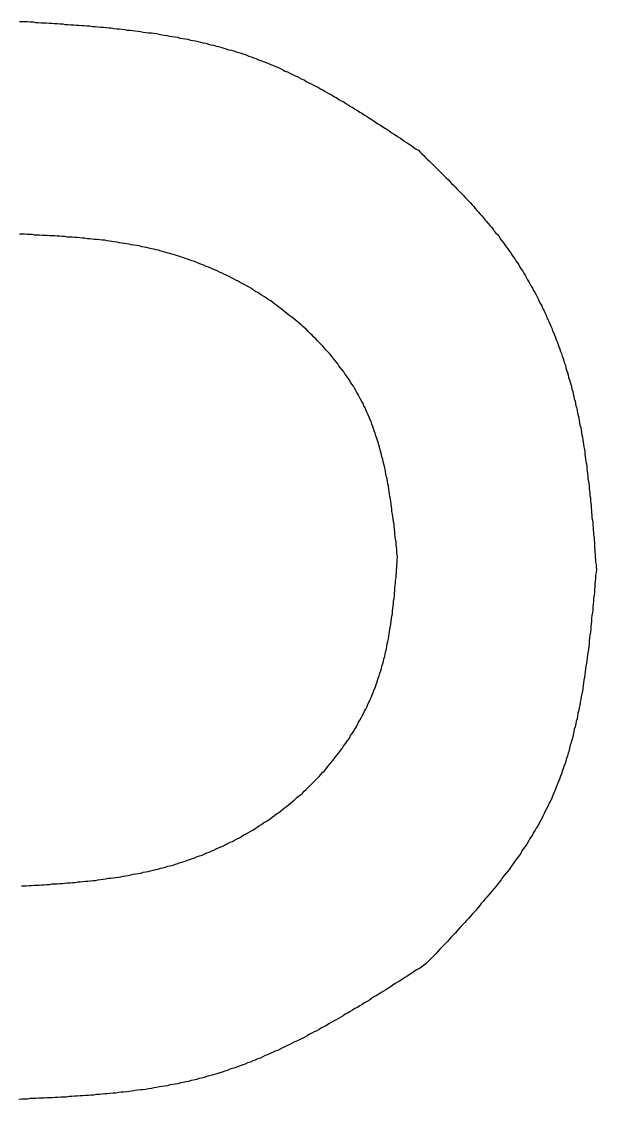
# Model space of a CAD drawing. Extents: x 3 to 263, y 7 to 182.
# Drawn here: x 149.293 to 150.722, y 161.919 to 164.6 of the extents above; entities that cross this region are included whole.
import ezdxf

# ---------------------------------------------------------------- set-up
doc = ezdxf.new("R2010")
doc.units = 0
doc.layers.get('0').update_dxf_attribs({"linetype": 'CONTINUOUS'})

msp = doc.modelspace()

# ---------------------------------------------------------------- linework, layer by layer
at = {"color": 7, "linetype": 'CONTINUOUS'}
for p, q in [((149.2875, 164.6004), (149.2935, 164.6004)), ((149.2935, 164.6004), (149.3005, 164.6004)), ((149.3005, 164.6004), (149.3075, 164.6004)), ((149.3075, 164.6004), (149.3145, 164.5994)), ((149.3145, 164.5994), (149.3215, 164.5994)), ((149.3215, 164.5994), (149.3275, 164.5984)), ((149.3275, 164.5984), (149.3345, 164.5984)), ((149.3345, 164.5984), (149.3415, 164.5974)), ((149.3415, 164.5974), (149.3485, 164.5974)), ((149.3485, 164.5974), (149.3545, 164.5974)), ((149.3545, 164.5974), (149.3615, 164.5964)), ((149.3615, 164.5964), (149.3685, 164.5964)), ((149.3685, 164.5964), (149.3745, 164.5954)), ((149.3745, 164.5954), (149.3815, 164.5954)), ((149.3815, 164.5954), (149.3885, 164.5944)), ((149.3885, 164.5944), (149.3955, 164.5944)), ((149.3955, 164.5944), (149.4015, 164.5934)), ((149.4015, 164.5934), (149.4085, 164.5934)), ((149.4085, 164.5934), (149.4155, 164.5924)), ((149.4155, 164.5924), (149.4225, 164.5924)), ((149.4225, 164.5924), (149.4285, 164.5914)), ((149.4285, 164.5914), (149.4355, 164.5914)), ((149.4355, 164.5914), (149.4425, 164.5904)), ((149.4425, 164.5904), (149.4485, 164.5904)), ((149.4485, 164.5904), (149.4555, 164.5894)), ((149.4555, 164.5894), (149.4625, 164.5894)), ((149.4625, 164.5894), (149.4695, 164.5884)), ((149.4695, 164.5884), (149.4755, 164.5884)), ((149.4755, 164.5884), (149.4825, 164.5874)), ((149.4825, 164.5874), (149.4895, 164.5864)), ((149.4895, 164.5864), (149.4955, 164.5864)), ((149.4955, 164.5864), (149.5025, 164.5854)), ((149.5025, 164.5854), (149.5095, 164.5844)), ((149.5095, 164.5844), (149.5155, 164.5844)), ((149.5155, 164.5844), (149.5225, 164.5834)), ((149.5225, 164.5834), (149.5295, 164.5824)), ((149.5295, 164.5824), (149.5355, 164.5824)), ((149.5355, 164.5824), (149.5425, 164.5814)), ((149.5425, 164.5814), (149.5495, 164.5804)), ((149.5495, 164.5804), (149.5555, 164.5794)), ((149.5555, 164.5794), (149.5625, 164.5794)), ((149.5625, 164.5794), (149.5685, 164.5784)), ((149.5685, 164.5784), (149.5755, 164.5774)), ((149.5755, 164.5774), (149.5825, 164.5764)), ((149.5825, 164.5764), (149.5885, 164.5754)), ((149.5885, 164.5754), (149.5955, 164.5744)), ((149.5955, 164.5744), (149.6015, 164.5734)), ((149.6015, 164.5734), (149.6085, 164.5724)), ((149.6085, 164.5724), (149.6155, 164.5724)), ((149.6155, 164.5724), (149.6215, 164.5714)), ((149.6215, 164.5714), (149.6285, 164.5704)), ((149.6285, 164.5704), (149.6345, 164.5694)), ((149.6345, 164.5694), (149.6415, 164.5674)), ((149.6415, 164.5674), (149.6475, 164.5664)), ((149.6475, 164.5664), (149.6545, 164.5654)), ((149.6545, 164.5654), (149.6605, 164.5644)), ((149.6605, 164.5644), (149.6675, 164.5634)), ((149.6675, 164.5634), (149.6735, 164.5624)), ((149.6735, 164.5624), (149.6805, 164.5614)), ((149.6805, 164.5614), (149.6865, 164.5594)), ((149.6865, 164.5594), (149.6935, 164.5584)), ((149.6935, 164.5584), (149.6995, 164.5574)), ((149.6995, 164.5574), (149.7065, 164.5564)), ((149.7065, 164.5564), (149.7125, 164.5544)), ((149.7125, 164.5544), (149.7195, 164.5534)), ((149.7195, 164.5534), (149.7255, 164.5524)), ((149.7255, 164.5524), (149.7315, 164.5504)), ((149.7315, 164.5504), (149.7385, 164.5494)), ((149.7385, 164.5494), (149.7445, 164.5474)), ((149.7445, 164.5474), (149.7505, 164.5464)), ((149.7505, 164.5464), (149.7575, 164.5444)), ((149.7575, 164.5444), (149.7635, 164.5424)), ((149.7635, 164.5424), (149.7705, 164.5414)), ((149.7705, 164.5414), (149.7765, 164.5394)), ((149.7765, 164.5394), (149.7825, 164.5384)), ((149.7825, 164.5384), (149.7885, 164.5364)), ((149.7885, 164.5364), (149.7955, 164.5344)), ((149.7955, 164.5344), (149.8015, 164.5324)), ((149.8015, 164.5324), (149.8075, 164.5304)), ((149.8075, 164.5304), (149.8145, 164.5294)), ((149.8145, 164.5294), (149.8205, 164.5274)), ((149.8205, 164.5274), (149.8265, 164.5254)), ((149.8265, 164.5254), (149.8325, 164.5234)), ((149.8325, 164.5234), (149.8385, 164.5214)), ((149.8385, 164.5214), (149.8455, 164.5194)), ((149.8455, 164.5194), (149.8515, 164.5174)), ((149.8515, 164.5174), (149.8575, 164.5144)), ((149.8575, 164.5144), (149.8635, 164.5124)), ((149.8635, 164.5124), (149.8695, 164.5104)), ((149.8695, 164.5104), (149.8755, 164.5084)), ((149.8755, 164.5084), (149.8815, 164.5054)), ((149.8815, 164.5054), (149.8875, 164.5034)), ((149.8875, 164.5034), (149.8935, 164.5014)), ((149.8935, 164.5014), (149.9005, 164.4984)), ((149.9005, 164.4984), (149.9065, 164.4964)), ((149.9065, 164.4964), (149.9125, 164.4934)), ((149.9125, 164.4934), (149.9185, 164.4914)), ((149.9185, 164.4914), (149.9245, 164.4884)), ((149.9245, 164.4884), (149.9305, 164.4864)), ((149.9305, 164.4864), (149.9365, 164.4834)), ((149.9365, 164.4834), (149.9425, 164.4804)), ((149.9425, 164.4804), (149.9475, 164.4774)), ((149.9475, 164.4774), (149.9535, 164.4754)), ((149.9535, 164.4754), (149.9595, 164.4724)), ((149.9595, 164.4724), (149.9655, 164.4694)), ((149.9655, 164.4694), (149.9715, 164.4664)), ((149.9715, 164.4664), (149.9775, 164.4634)), ((149.9775, 164.4634), (149.9835, 164.4604)), ((149.9835, 164.4604), (149.9895, 164.4574)), ((149.9895, 164.4574), (149.9955, 164.4554)), ((149.9955, 164.4554), (150.0005, 164.4514)), ((150.0005, 164.4514), (150.0065, 164.4484)), ((150.0065, 164.4484), (150.0125, 164.4454)), ((150.0125, 164.4454), (150.0185, 164.4424)), ((150.0185, 164.4424), (150.0245, 164.4394)), ((150.0245, 164.4394), (150.0305, 164.4364)), ((150.0305, 164.4364), (150.0355, 164.4334)), ((150.0355, 164.4334), (150.0415, 164.4304)), ((150.0415, 164.4304), (150.0475, 164.4264)), ((150.0475, 164.4264), (150.0535, 164.4234)), ((150.0535, 164.4234), (150.0585, 164.4204)), ((150.0585, 164.4204), (150.0645, 164.4174)), ((150.0645, 164.4174), (150.0705, 164.4134)), ((150.0705, 164.4134), (150.0765, 164.4104)), ((150.0765, 164.4104), (150.0815, 164.4064)), ((150.0815, 164.4064), (150.0875, 164.4034)), ((150.0875, 164.4034), (150.0935, 164.4004)), ((150.0935, 164.4004), (150.0985, 164.3964)), ((150.0985, 164.3964), (150.1045, 164.3934)), ((150.1045, 164.3934), (150.1105, 164.3894)), ((150.1105, 164.3894), (150.1165, 164.3864)), ((150.1165, 164.3864), (150.1215, 164.3824)), ((150.1215, 164.3824), (150.1275, 164.3794)), ((150.1275, 164.3794), (150.1335, 164.3754)), ((150.1335, 164.3754), (150.1385, 164.3724)), ((150.1385, 164.3724), (150.1445, 164.3684)), ((150.1445, 164.3684), (150.1505, 164.3654)), ((150.1505, 164.3654), (150.1555, 164.3614)), ((150.1555, 164.3614), (150.1615, 164.3574)), ((150.1615, 164.3574), (150.1665, 164.3544)), ((150.1665, 164.3544), (150.1725, 164.3504)), ((150.1725, 164.3504), (150.1785, 164.3464)), ((150.1785, 164.3464), (150.1835, 164.3434)), ((150.1835, 164.3434), (150.1895, 164.3394)), ((150.1895, 164.3394), (150.1955, 164.3354)), ((150.1955, 164.3354), (150.2005, 164.3324)), ((150.2005, 164.3324), (150.2065, 164.3284)), ((150.2065, 164.3284), (150.2115, 164.3244)), ((150.2115, 164.3244), (150.2175, 164.3214)), ((150.2175, 164.3214), (150.2235, 164.3174)), ((150.2235, 164.3174), (150.2285, 164.3134)), ((150.2285, 164.3134), (150.2345, 164.3104)), ((150.2345, 164.3104), (150.2395, 164.3064)), ((150.2395, 164.3064), (150.2455, 164.3024)), ((150.2455, 164.3024), (150.2515, 164.2984)), ((150.2515, 164.2984), (150.2565, 164.2954)), ((150.2565, 164.2954), (150.2625, 164.2914)), ((150.2625, 164.2914), (150.2675, 164.2874)), ((150.2675, 164.2874), (150.2735, 164.2834)), ((150.2735, 164.2834), (150.2795, 164.2804)), ((150.2795, 164.2804), (150.2835, 164.2754)), ((150.2835, 164.2754), (150.2875, 164.2714)), ((150.2875, 164.2714), (150.2925, 164.2674)), ((150.2925, 164.2674), (150.2965, 164.2624)), ((150.2965, 164.2624), (150.3005, 164.2584)), ((150.3005, 164.2584), (150.3055, 164.2544)), ((150.3055, 164.2544), (150.3095, 164.2504)), ((150.3095, 164.2504), (150.3145, 164.2454)), ((150.3145, 164.2454), (150.3185, 164.2414)), ((150.3185, 164.2414), (150.3225, 164.2374)), ((150.3225, 164.2374), (150.3275, 164.2324)), ((150.3275, 164.2324), (150.3315, 164.2284)), ((150.3315, 164.2284), (150.3355, 164.2244)), ((150.3355, 164.2244), (150.3405, 164.2194)), ((150.3405, 164.2194), (150.3445, 164.2154)), ((150.3445, 164.2154), (150.3485, 164.2114)), ((150.3485, 164.2114), (150.3535, 164.2064)), ((150.3535, 164.2064), (150.3575, 164.2024)), ((150.3575, 164.2024), (150.3615, 164.1974)), ((150.3615, 164.1974), (150.3665, 164.1934)), ((150.3665, 164.1934), (150.3705, 164.1894)), ((150.3705, 164.1894), (150.3745, 164.1844)), ((150.3745, 164.1844), (150.3785, 164.1804)), ((150.3785, 164.1804), (150.3835, 164.1754)), ((150.3835, 164.1754), (150.3875, 164.1714)), ((150.3875, 164.1714), (150.3915, 164.1674)), ((150.3915, 164.1674), (150.3955, 164.1624)), ((150.3955, 164.1624), (150.3995, 164.1584)), ((150.3995, 164.1584), (150.4045, 164.1534)), ((150.4045, 164.1534), (150.4085, 164.1494)), ((150.4085, 164.1494), (150.4125, 164.1444)), ((150.4125, 164.1444), (150.4165, 164.1404)), ((150.4165, 164.1404), (150.4205, 164.1354)), ((150.4205, 164.1354), (150.4245, 164.1304)), ((150.4245, 164.1304), (150.4285, 164.1264)), ((150.4285, 164.1264), (150.4325, 164.1214)), ((150.4325, 164.1214), (150.4365, 164.1174)), ((150.4365, 164.1174), (150.4405, 164.1124)), ((150.4405, 164.1124), (150.4445, 164.1074)), ((150.4445, 164.1074), (150.4485, 164.1034)), ((150.4485, 164.1034), (150.4525, 164.0984)), ((150.4525, 164.0984), (150.4565, 164.0934)), ((150.4565, 164.0934), (150.4605, 164.0894)), ((150.4605, 164.0894), (150.4645, 164.0844)), ((150.4645, 164.0844), (150.4675, 164.0794)), ((150.4675, 164.0794), (150.4715, 164.0744)), ((149.2945, 164.0714), (149.2875, 164.0714)), ((149.3005, 164.0714), (149.2945, 164.0714)), ((149.3065, 164.0704), (149.3005, 164.0714)), ((149.3125, 164.0704), (149.3065, 164.0704)), ((149.3195, 164.0704), (149.3125, 164.0704)), ((149.3255, 164.0694), (149.3195, 164.0704)), ((149.3315, 164.0694), (149.3255, 164.0694)), ((149.3375, 164.0694), (149.3315, 164.0694)), ((149.3445, 164.0684), (149.3375, 164.0694)), ((149.3505, 164.0684), (149.3445, 164.0684)), ((149.3565, 164.0684), (149.3505, 164.0684)), ((149.3625, 164.0674), (149.3565, 164.0684)), ((149.3695, 164.0674), (149.3625, 164.0674)), ((149.3755, 164.0674), (149.3695, 164.0674)), ((149.3815, 164.0664), (149.3755, 164.0674)), ((149.3875, 164.0664), (149.3815, 164.0664)), ((149.3935, 164.0654), (149.3875, 164.0664)), ((149.4005, 164.0654), (149.3935, 164.0654)), ((149.4065, 164.0644), (149.4005, 164.0654)), ((149.4125, 164.0644), (149.4065, 164.0644)), ((149.4185, 164.0644), (149.4125, 164.0644)), ((149.4255, 164.0634), (149.4185, 164.0644)), ((149.4315, 164.0634), (149.4255, 164.0634)), ((149.4375, 164.0624), (149.4315, 164.0634)), ((149.4435, 164.0614), (149.4375, 164.0624)), ((149.4495, 164.0614), (149.4435, 164.0614)), ((149.4565, 164.0604), (149.4495, 164.0614)), ((149.4625, 164.0604), (149.4565, 164.0604)), ((149.4685, 164.0594), (149.4625, 164.0604)), ((149.4745, 164.0584), (149.4685, 164.0594)), ((149.4805, 164.0584), (149.4745, 164.0584)), ((149.4875, 164.0574), (149.4805, 164.0584)), ((149.4935, 164.0564), (149.4875, 164.0574)), ((149.4995, 164.0564), (149.4935, 164.0564)), ((149.5055, 164.0554), (149.4995, 164.0564)), ((149.5115, 164.0544), (149.5055, 164.0554)), ((149.5175, 164.0534), (149.5115, 164.0544)), ((149.5235, 164.0524), (149.5175, 164.0534)), ((149.5305, 164.0514), (149.5235, 164.0524)), ((149.5365, 164.0504), (149.5305, 164.0514)), ((149.5425, 164.0494), (149.5365, 164.0504)), ((150.4715, 164.0744), (150.4755, 164.0704)), ((150.4755, 164.0704), (150.4795, 164.0654)), ((150.4795, 164.0654), (150.4825, 164.0604)), ((150.4825, 164.0604), (150.4865, 164.0554)), ((150.4865, 164.0554), (150.4905, 164.0504)), ((150.4905, 164.0504), (150.4935, 164.0454)), ((149.5485, 164.0484), (149.5425, 164.0494)), ((149.5545, 164.0474), (149.5485, 164.0484)), ((149.5605, 164.0464), (149.5545, 164.0474)), ((149.5665, 164.0454), (149.5605, 164.0464)), ((149.5725, 164.0444), (149.5665, 164.0454)), ((149.5795, 164.0434), (149.5725, 164.0444)), ((149.5855, 164.0424), (149.5795, 164.0434)), ((149.5915, 164.0404), (149.5855, 164.0424)), ((149.5975, 164.0394), (149.5915, 164.0404)), ((149.6035, 164.0384), (149.5975, 164.0394)), ((149.6095, 164.0364), (149.6035, 164.0384)), ((149.6155, 164.0354), (149.6095, 164.0364)), ((149.6215, 164.0344), (149.6155, 164.0354)), ((149.6275, 164.0324), (149.6215, 164.0344)), ((149.6335, 164.0314), (149.6275, 164.0324)), ((149.6395, 164.0294), (149.6335, 164.0314)), ((149.6455, 164.0274), (149.6395, 164.0294)), ((149.6515, 164.0264), (149.6455, 164.0274)), ((149.6575, 164.0244), (149.6515, 164.0264)), ((149.6635, 164.0224), (149.6575, 164.0244)), ((150.4935, 164.0454), (150.4975, 164.0404)), ((150.4975, 164.0404), (150.5015, 164.0354)), ((150.5015, 164.0354), (150.5045, 164.0304)), ((150.5045, 164.0304), (150.5085, 164.0254)), ((150.5085, 164.0254), (150.5115, 164.0204)), ((149.6695, 164.0214), (149.6635, 164.0224)), ((149.6755, 164.0194), (149.6695, 164.0214)), ((149.6815, 164.0174), (149.6755, 164.0194)), ((149.6875, 164.0154), (149.6815, 164.0174)), ((149.6935, 164.0134), (149.6875, 164.0154)), ((149.6995, 164.0114), (149.6935, 164.0134)), ((149.7055, 164.0094), (149.6995, 164.0114)), ((149.7105, 164.0074), (149.7055, 164.0094)), ((149.7165, 164.0054), (149.7105, 164.0074)), ((149.7225, 164.0034), (149.7165, 164.0054)), ((149.7285, 164.0014), (149.7225, 164.0034)), ((149.7345, 163.9984), (149.7285, 164.0014)), ((149.7405, 163.9964), (149.7345, 163.9984)), ((150.5115, 164.0204), (150.5145, 164.0154)), ((150.5145, 164.0154), (150.5185, 164.0104)), ((150.5185, 164.0104), (150.5215, 164.0054)), ((150.5215, 164.0054), (150.5255, 164.0004)), ((150.5255, 164.0004), (150.5285, 163.9954)), ((149.7455, 163.9944), (149.7405, 163.9964)), ((149.7515, 163.9914), (149.7455, 163.9944)), ((149.7575, 163.9894), (149.7515, 163.9914)), ((149.7635, 163.9874), (149.7575, 163.9894)), ((149.7685, 163.9844), (149.7635, 163.9874)), ((149.7745, 163.9824), (149.7685, 163.9844)), ((149.7805, 163.9794), (149.7745, 163.9824)), ((149.7865, 163.9764), (149.7805, 163.9794)), ((149.7915, 163.9744), (149.7865, 163.9764)), ((149.7975, 163.9714), (149.7915, 163.9744)), ((149.8035, 163.9684), (149.7975, 163.9714)), ((150.5285, 163.9954), (150.5315, 163.9894)), ((150.5315, 163.9894), (150.5345, 163.9844)), ((150.5345, 163.9844), (150.5385, 163.9794)), ((150.5385, 163.9794), (150.5415, 163.9744)), ((150.5415, 163.9744), (150.5445, 163.9694)), ((149.8085, 163.9664), (149.8035, 163.9684)), ((149.8145, 163.9634), (149.8085, 163.9664)), ((149.8195, 163.9604), (149.8145, 163.9634)), ((149.8255, 163.9574), (149.8195, 163.9604)), ((149.8315, 163.9544), (149.8255, 163.9574)), ((149.8365, 163.9514), (149.8315, 163.9544)), ((149.8425, 163.9484), (149.8365, 163.9514)), ((149.8475, 163.9454), (149.8425, 163.9484)), ((149.8535, 163.9424), (149.8475, 163.9454)), ((150.5445, 163.9694), (150.5475, 163.9634)), ((150.5475, 163.9634), (150.5505, 163.9584)), ((150.5505, 163.9584), (150.5535, 163.9534)), ((150.5535, 163.9534), (150.5565, 163.9474)), ((150.5565, 163.9474), (150.5595, 163.9424)), ((149.8585, 163.9394), (149.8535, 163.9424)), ((149.8645, 163.9364), (149.8585, 163.9394)), ((149.8695, 163.9324), (149.8645, 163.9364)), ((149.8745, 163.9294), (149.8695, 163.9324)), ((149.8805, 163.9264), (149.8745, 163.9294)), ((149.8855, 163.9224), (149.8805, 163.9264)), ((149.8905, 163.9194), (149.8855, 163.9224)), ((149.8965, 163.9154), (149.8905, 163.9194)), ((150.5595, 163.9424), (150.5625, 163.9374)), ((150.5625, 163.9374), (150.5655, 163.9314)), ((150.5655, 163.9314), (150.5685, 163.9264)), ((150.5685, 163.9264), (150.5715, 163.9204)), ((150.5715, 163.9204), (150.5745, 163.9154)), ((149.9015, 163.9124), (149.8965, 163.9154)), ((149.9065, 163.9084), (149.9015, 163.9124)), ((149.9125, 163.9054), (149.9065, 163.9084)), ((149.9175, 163.9014), (149.9125, 163.9054)), ((149.9225, 163.8974), (149.9175, 163.9014)), ((149.9275, 163.8944), (149.9225, 163.8974)), ((149.9325, 163.8904), (149.9275, 163.8944)), ((149.9375, 163.8864), (149.9325, 163.8904)), ((150.5745, 163.9154), (150.5775, 163.9094)), ((150.5775, 163.9094), (150.5795, 163.9044)), ((150.5795, 163.9044), (150.5825, 163.8984)), ((150.5825, 163.8984), (150.5855, 163.8934)), ((150.5855, 163.8934), (150.5875, 163.8874)), ((149.9425, 163.8824), (149.9375, 163.8864)), ((149.9475, 163.8784), (149.9425, 163.8824)), ((149.9525, 163.8744), (149.9475, 163.8784)), ((149.9575, 163.8704), (149.9525, 163.8744)), ((149.9625, 163.8664), (149.9575, 163.8704)), ((149.9675, 163.8624), (149.9625, 163.8664)), ((150.5875, 163.8874), (150.5905, 163.8824)), ((150.5905, 163.8824), (150.5935, 163.8764)), ((150.5935, 163.8764), (150.5955, 163.8714)), ((150.5955, 163.8714), (150.5985, 163.8654)), ((150.5985, 163.8654), (150.6005, 163.8594)), ((149.9725, 163.8584), (149.9675, 163.8624)), ((149.9775, 163.8544), (149.9725, 163.8584)), ((149.9825, 163.8504), (149.9775, 163.8544)), ((149.9875, 163.8464), (149.9825, 163.8504)), ((149.9915, 163.8424), (149.9875, 163.8464)), ((149.9965, 163.8374), (149.9915, 163.8424)), ((150.0015, 163.8334), (149.9965, 163.8374)), ((150.6005, 163.8594), (150.6035, 163.8544)), ((150.6035, 163.8544), (150.6055, 163.8484)), ((150.6055, 163.8484), (150.6085, 163.8424)), ((150.6085, 163.8424), (150.6105, 163.8374)), ((150.6105, 163.8374), (150.6125, 163.8314)), ((150.0055, 163.8294), (150.0015, 163.8334)), ((150.0105, 163.8244), (150.0055, 163.8294)), ((150.0155, 163.8204), (150.0105, 163.8244)), ((150.0195, 163.8154), (150.0155, 163.8204)), ((150.0245, 163.8114), (150.0195, 163.8154)), ((150.0285, 163.8064), (150.0245, 163.8114)), ((150.6125, 163.8314), (150.6155, 163.8254)), ((150.6155, 163.8254), (150.6175, 163.8204)), ((150.6175, 163.8204), (150.6195, 163.8144)), ((150.6195, 163.8144), (150.6215, 163.8084)), ((150.0325, 163.8024), (150.0285, 163.8064)), ((150.0375, 163.7974), (150.0325, 163.8024)), ((150.0415, 163.7934), (150.0375, 163.7974)), ((150.0455, 163.7884), (150.0415, 163.7934)), ((150.0495, 163.7834), (150.0455, 163.7884)), ((150.0545, 163.7784), (150.0495, 163.7834)), ((150.6215, 163.8084), (150.6245, 163.8024)), ((150.6245, 163.8024), (150.6265, 163.7974)), ((150.6265, 163.7974), (150.6285, 163.7914)), ((150.6285, 163.7914), (150.6305, 163.7854)), ((150.6305, 163.7854), (150.6325, 163.7794)), ((150.0585, 163.7744), (150.0545, 163.7784)), ((150.0625, 163.7694), (150.0585, 163.7744)), ((150.0665, 163.7644), (150.0625, 163.7694)), ((150.0705, 163.7594), (150.0665, 163.7644)), ((150.0745, 163.7544), (150.0705, 163.7594)), ((150.6325, 163.7794), (150.6345, 163.7744)), ((150.6345, 163.7744), (150.6365, 163.7684)), ((150.6365, 163.7684), (150.6385, 163.7624)), ((150.6385, 163.7624), (150.6405, 163.7564)), ((150.6405, 163.7564), (150.6425, 163.7504)), ((150.0785, 163.7494), (150.0745, 163.7544)), ((150.0815, 163.7444), (150.0785, 163.7494)), ((150.0855, 163.7394), (150.0815, 163.7444)), ((150.0895, 163.7344), (150.0855, 163.7394)), ((150.0935, 163.7294), (150.0895, 163.7344)), ((150.0965, 163.7244), (150.0935, 163.7294)), ((150.6425, 163.7504), (150.6445, 163.7454)), ((150.6445, 163.7454), (150.6455, 163.7394)), ((150.6455, 163.7394), (150.6475, 163.7334)), ((150.6475, 163.7334), (150.6495, 163.7274)), ((150.1005, 163.7194), (150.0965, 163.7244)), ((150.1035, 163.7144), (150.1005, 163.7194)), ((150.1075, 163.7094), (150.1035, 163.7144)), ((150.1105, 163.7034), (150.1075, 163.7094)), ((150.1135, 163.6984), (150.1105, 163.7034)), ((150.6495, 163.7274), (150.6515, 163.7214)), ((150.6515, 163.7214), (150.6525, 163.7154)), ((150.6525, 163.7154), (150.6545, 163.7094)), ((150.6545, 163.7094), (150.6565, 163.7034)), ((150.6565, 163.7034), (150.6575, 163.6984)), ((150.1175, 163.6934), (150.1135, 163.6984)), ((150.1205, 163.6884), (150.1175, 163.6934)), ((150.1235, 163.6824), (150.1205, 163.6884)), ((150.1265, 163.6774), (150.1235, 163.6824)), ((150.1295, 163.6724), (150.1265, 163.6774)), ((150.6575, 163.6984), (150.6595, 163.6924)), ((150.6595, 163.6924), (150.6605, 163.6864)), ((150.6605, 163.6864), (150.6625, 163.6804)), ((150.6625, 163.6804), (150.6635, 163.6744)), ((150.1325, 163.6664), (150.1295, 163.6724)), ((150.1355, 163.6614), (150.1325, 163.6664)), ((150.1385, 163.6554), (150.1355, 163.6614)), ((150.1415, 163.6504), (150.1385, 163.6554)), ((150.1435, 163.6444), (150.1415, 163.6504)), ((150.6635, 163.6744), (150.6655, 163.6684)), ((150.6655, 163.6684), (150.6665, 163.6624)), ((150.6665, 163.6624), (150.6685, 163.6564)), ((150.6685, 163.6564), (150.6695, 163.6504)), ((150.6695, 163.6504), (150.6705, 163.6444)), ((150.1465, 163.6394), (150.1435, 163.6444)), ((150.1495, 163.6334), (150.1465, 163.6394)), ((150.1515, 163.6274), (150.1495, 163.6334)), ((150.1545, 163.6224), (150.1515, 163.6274)), ((150.1565, 163.6164), (150.1545, 163.6224)), ((150.6705, 163.6444), (150.6725, 163.6384)), ((150.6725, 163.6384), (150.6735, 163.6324)), ((150.6735, 163.6324), (150.6745, 163.6264)), ((150.6745, 163.6264), (150.6765, 163.6204)), ((150.1585, 163.6114), (150.1565, 163.6164)), ((150.1615, 163.6054), (150.1585, 163.6114)), ((150.1635, 163.5994), (150.1615, 163.6054)), ((150.1655, 163.5934), (150.1635, 163.5994)), ((150.6765, 163.6204), (150.6775, 163.6144)), ((150.6775, 163.6144), (150.6785, 163.6084)), ((150.6785, 163.6084), (150.6795, 163.6024)), ((150.6795, 163.6024), (150.6805, 163.5964)), ((150.6805, 163.5964), (150.6825, 163.5904)), ((150.1675, 163.5884), (150.1655, 163.5934)), ((150.1695, 163.5824), (150.1675, 163.5884)), ((150.1715, 163.5764), (150.1695, 163.5824)), ((150.1735, 163.5704), (150.1715, 163.5764)), ((150.1755, 163.5644), (150.1735, 163.5704)), ((150.6825, 163.5904), (150.6835, 163.5844)), ((150.6835, 163.5844), (150.6845, 163.5784)), ((150.6845, 163.5784), (150.6855, 163.5724)), ((150.6855, 163.5724), (150.6865, 163.5664)), ((150.1775, 163.5584), (150.1755, 163.5644)), ((150.1795, 163.5534), (150.1775, 163.5584)), ((150.1805, 163.5474), (150.1795, 163.5534)), ((150.1825, 163.5414), (150.1805, 163.5474)), ((150.1845, 163.5354), (150.1825, 163.5414)), ((150.6865, 163.5664), (150.6875, 163.5604)), ((150.6875, 163.5604), (150.6885, 163.5544)), ((150.6885, 163.5544), (150.6895, 163.5484)), ((150.6895, 163.5484), (150.6905, 163.5424)), ((150.6905, 163.5424), (150.6915, 163.5364)), ((150.1855, 163.5294), (150.1845, 163.5354)), ((150.1875, 163.5234), (150.1855, 163.5294)), ((150.1885, 163.5174), (150.1875, 163.5234)), ((150.1905, 163.5114), (150.1885, 163.5174)), ((150.6915, 163.5364), (150.6925, 163.5304)), ((150.6925, 163.5304), (150.6925, 163.5244)), ((150.6925, 163.5244), (150.6935, 163.5184)), ((150.6935, 163.5184), (150.6945, 163.5124)), ((150.1915, 163.5054), (150.1905, 163.5114)), ((150.1935, 163.4994), (150.1915, 163.5054)), ((150.1945, 163.4934), (150.1935, 163.4994)), ((150.1965, 163.4874), (150.1945, 163.4934)), ((150.1975, 163.4814), (150.1965, 163.4874)), ((150.6945, 163.5124), (150.6955, 163.5064)), ((150.6955, 163.5064), (150.6965, 163.5004)), ((150.6965, 163.5004), (150.6975, 163.4944)), ((150.6975, 163.4944), (150.6975, 163.4884)), ((150.6975, 163.4884), (150.6985, 163.4824)), ((150.1985, 163.4744), (150.1975, 163.4814)), ((150.1995, 163.4684), (150.1985, 163.4744)), ((150.2015, 163.4624), (150.1995, 163.4684)), ((150.2025, 163.4564), (150.2015, 163.4624)), ((150.6985, 163.4824), (150.6995, 163.4764)), ((150.6995, 163.4764), (150.7005, 163.4704)), ((150.7005, 163.4704), (150.7005, 163.4634)), ((150.7005, 163.4634), (150.7015, 163.4574)), ((150.2035, 163.4504), (150.2025, 163.4564)), ((150.2045, 163.4444), (150.2035, 163.4504)), ((150.2055, 163.4384), (150.2045, 163.4444)), ((150.2065, 163.4314), (150.2055, 163.4384)), ((150.7015, 163.4574), (150.7025, 163.4514)), ((150.7025, 163.4514), (150.7035, 163.4454)), ((150.7035, 163.4454), (150.7035, 163.4394)), ((150.7035, 163.4394), (150.7045, 163.4334)), ((150.2075, 163.4254), (150.2065, 163.4314)), ((150.2085, 163.4194), (150.2075, 163.4254)), ((150.2095, 163.4134), (150.2085, 163.4194)), ((150.2105, 163.4064), (150.2095, 163.4134)), ((150.7045, 163.4334), (150.7055, 163.4274)), ((150.7055, 163.4274), (150.7055, 163.4214)), ((150.7055, 163.4214), (150.7065, 163.4154)), ((150.7065, 163.4154), (150.7065, 163.4094)), ((150.7065, 163.4094), (150.7075, 163.4024)), ((150.2115, 163.4004), (150.2105, 163.4064)), ((150.2125, 163.3944), (150.2115, 163.4004)), ((150.2135, 163.3884), (150.2125, 163.3944)), ((150.2135, 163.3814), (150.2135, 163.3884)), ((150.2145, 163.3754), (150.2135, 163.3814)), ((150.7075, 163.4024), (150.7085, 163.3964)), ((150.7085, 163.3964), (150.7085, 163.3904)), ((150.7085, 163.3904), (150.7095, 163.3844)), ((150.7095, 163.3844), (150.7095, 163.3784)), ((150.2155, 163.3694), (150.2145, 163.3754)), ((150.2165, 163.3634), (150.2155, 163.3694)), ((150.2175, 163.3564), (150.2165, 163.3634)), ((150.2185, 163.3504), (150.2175, 163.3564)), ((150.7095, 163.3784), (150.7105, 163.3724)), ((150.7105, 163.3724), (150.7105, 163.3664)), ((150.7105, 163.3664), (150.7115, 163.3604)), ((150.7115, 163.3604), (150.7125, 163.3534)), ((150.7125, 163.3534), (150.7125, 163.3474)), ((150.2185, 163.3444), (150.2185, 163.3504)), ((150.2195, 163.3374), (150.2185, 163.3444)), ((150.2205, 163.3314), (150.2195, 163.3374)), ((150.2205, 163.3254), (150.2205, 163.3314)), ((150.7125, 163.3474), (150.7135, 163.3414)), ((150.7135, 163.3414), (150.7135, 163.3354)), ((150.7135, 163.3354), (150.7145, 163.3294)), ((150.7145, 163.3294), (150.7145, 163.3234)), ((150.2215, 163.3184), (150.2205, 163.3254)), ((150.2225, 163.3124), (150.2215, 163.3184)), ((150.2235, 163.3064), (150.2225, 163.3124)), ((150.2235, 163.2994), (150.2235, 163.3064)), ((150.7145, 163.3234), (150.7155, 163.3174)), ((150.7155, 163.3174), (150.7155, 163.3104)), ((150.7155, 163.3104), (150.7165, 163.3044)), ((150.7165, 163.3044), (150.7165, 163.2984)), ((150.2245, 163.2934), (150.2235, 163.2994)), ((150.2255, 163.2874), (150.2245, 163.2934)), ((150.2255, 163.2804), (150.2255, 163.2874)), ((150.2265, 163.2744), (150.2255, 163.2804)), ((150.2275, 163.2684), (150.2265, 163.2744)), ((150.7165, 163.2984), (150.7165, 163.2924)), ((150.7165, 163.2924), (150.7175, 163.2864)), ((150.7175, 163.2864), (150.7175, 163.2804)), ((150.7175, 163.2804), (150.7185, 163.2744)), ((150.7185, 163.2744), (150.7185, 163.2674)), ((150.2255, 163.2484), (150.2265, 163.2554)), ((150.2255, 163.2424), (150.2255, 163.2484)), ((150.2265, 163.2614), (150.2275, 163.2684)), ((150.2265, 163.2554), (150.2265, 163.2614)), ((150.7185, 163.2674), (150.7195, 163.2614)), ((150.7195, 163.2614), (150.7195, 163.2554)), ((150.7195, 163.2554), (150.7205, 163.2494)), ((150.7205, 163.2494), (150.7205, 163.2434)), ((150.2235, 163.2234), (150.2245, 163.2294)), ((150.2235, 163.2164), (150.2235, 163.2234)), ((150.2245, 163.2364), (150.2255, 163.2424)), ((150.2245, 163.2294), (150.2245, 163.2364)), ((150.7205, 163.2304), (150.7195, 163.2234)), ((150.7195, 163.2234), (150.7195, 163.2154)), ((150.7205, 163.2434), (150.7215, 163.2374)), ((150.7215, 163.2374), (150.7205, 163.2304)), ((150.2205, 163.1914), (150.2215, 163.1974)), ((150.2215, 163.1974), (150.2225, 163.2044)), ((150.2225, 163.2104), (150.2235, 163.2164)), ((150.2225, 163.2044), (150.2225, 163.2104)), ((150.7175, 163.1944), (150.7165, 163.1874)), ((150.7185, 163.2084), (150.7175, 163.2014)), ((150.7175, 163.2014), (150.7175, 163.1944)), ((150.7195, 163.2154), (150.7185, 163.2084)), ((150.2185, 163.1654), (150.2195, 163.1724)), ((150.2195, 163.1784), (150.2205, 163.1844)), ((150.2195, 163.1724), (150.2195, 163.1784)), ((150.2205, 163.1844), (150.2205, 163.1914)), ((150.7155, 163.1734), (150.7145, 163.1664)), ((150.7145, 163.1664), (150.7145, 163.1594)), ((150.7165, 163.1804), (150.7155, 163.1734)), ((150.7165, 163.1874), (150.7165, 163.1804)), ((150.2145, 163.1344), (150.2155, 163.1404)), ((150.2155, 163.1404), (150.2165, 163.1464)), ((150.2165, 163.1464), (150.2175, 163.1534)), ((150.2175, 163.1594), (150.2185, 163.1654)), ((150.2175, 163.1534), (150.2175, 163.1594)), ((150.7135, 163.1514), (150.7125, 163.1444)), ((150.7125, 163.1444), (150.7125, 163.1374)), ((150.7145, 163.1594), (150.7135, 163.1514)), ((150.2115, 163.1084), (150.2125, 163.1154)), ((150.2125, 163.1154), (150.2135, 163.1214)), ((150.2135, 163.1214), (150.2145, 163.1274)), ((150.2145, 163.1274), (150.2145, 163.1344)), ((150.7105, 163.1234), (150.7095, 163.1164)), ((150.7095, 163.1164), (150.7095, 163.1094)), ((150.7115, 163.1304), (150.7105, 163.1234)), ((150.7125, 163.1374), (150.7115, 163.1304)), ((150.2075, 163.0834), (150.2085, 163.0894)), ((150.2085, 163.0894), (150.2095, 163.0964)), ((150.2095, 163.0964), (150.2105, 163.1024)), ((150.2105, 163.1024), (150.2115, 163.1084)), ((150.7075, 163.0884), (150.7065, 163.0814)), ((150.7085, 163.1024), (150.7075, 163.0954)), ((150.7075, 163.0954), (150.7075, 163.0884)), ((150.7095, 163.1094), (150.7085, 163.1024)), ((150.2035, 163.0584), (150.2045, 163.0654)), ((150.2045, 163.0654), (150.2055, 163.0714)), ((150.2055, 163.0714), (150.2065, 163.0774)), ((150.2065, 163.0774), (150.2075, 163.0834)), ((150.7045, 163.0674), (150.7035, 163.0604)), ((150.7035, 163.0604), (150.7035, 163.0524)), ((150.7055, 163.0744), (150.7045, 163.0674)), ((150.7065, 163.0814), (150.7055, 163.0744)), ((150.1965, 163.0274), (150.1985, 163.0344)), ((150.1985, 163.0344), (150.1995, 163.0404)), ((150.1995, 163.0404), (150.2005, 163.0464)), ((150.2005, 163.0464), (150.2015, 163.0524)), ((150.2015, 163.0524), (150.2035, 163.0584)), ((150.7015, 163.0384), (150.7005, 163.0314)), ((150.7025, 163.0454), (150.7015, 163.0384)), ((150.7035, 163.0524), (150.7025, 163.0454)), ((150.1905, 163.0034), (150.1925, 163.0094)), ((150.1925, 163.0094), (150.1935, 163.0154)), ((150.1935, 163.0154), (150.1955, 163.0214)), ((150.1955, 163.0214), (150.1965, 163.0274)), ((150.6975, 163.0104), (150.6965, 163.0044)), ((150.6985, 163.0174), (150.6975, 163.0104)), ((150.6995, 163.0244), (150.6985, 163.0174)), ((150.7005, 163.0314), (150.6995, 163.0244)), ((150.1815, 162.9734), (150.1835, 162.9794)), ((150.1835, 162.9794), (150.1855, 162.9854)), ((150.1855, 162.9854), (150.1875, 162.9914)), ((150.1875, 162.9914), (150.1885, 162.9974)), ((150.1885, 162.9974), (150.1905, 163.0034)), ((150.6935, 162.9834), (150.6925, 162.9764)), ((150.6945, 162.9904), (150.6935, 162.9834)), ((150.6955, 162.9974), (150.6945, 162.9904)), ((150.6965, 163.0044), (150.6955, 162.9974)), ((150.1735, 162.9494), (150.1755, 162.9554)), ((150.1755, 162.9554), (150.1775, 162.9614)), ((150.1775, 162.9614), (150.1795, 162.9674)), ((150.1795, 162.9674), (150.1815, 162.9734)), ((150.6895, 162.9554), (150.6885, 162.9484)), ((150.6905, 162.9624), (150.6895, 162.9554)), ((150.6915, 162.9694), (150.6905, 162.9624)), ((150.6925, 162.9764), (150.6915, 162.9694)), ((150.1615, 162.9194), (150.1645, 162.9254)), ((150.1645, 162.9254), (150.1665, 162.9314)), ((150.1665, 162.9314), (150.1685, 162.9374)), ((150.1685, 162.9374), (150.1715, 162.9434)), ((150.1715, 162.9434), (150.1735, 162.9494)), ((150.6855, 162.9284), (150.6835, 162.9214)), ((150.6865, 162.9344), (150.6855, 162.9284)), ((150.6875, 162.9414), (150.6865, 162.9344)), ((150.6885, 162.9484), (150.6875, 162.9414)), ((150.1515, 162.8964), (150.1535, 162.9024)), ((150.1535, 162.9024), (150.1565, 162.9084)), ((150.1565, 162.9084), (150.1595, 162.9144)), ((150.1595, 162.9144), (150.1615, 162.9194)), ((150.6805, 162.9004), (150.6785, 162.8934)), ((150.6815, 162.9074), (150.6805, 162.9004)), ((150.6825, 162.9144), (150.6815, 162.9074)), ((150.6835, 162.9214), (150.6825, 162.9144)), ((150.1365, 162.8684), (150.1395, 162.8734)), ((150.1395, 162.8734), (150.1425, 162.8794)), ((150.1425, 162.8794), (150.1455, 162.8854)), ((150.1455, 162.8854), (150.1485, 162.8904)), ((150.1485, 162.8904), (150.1515, 162.8964)), ((150.6745, 162.8734), (150.6735, 162.8664)), ((150.6755, 162.8804), (150.6745, 162.8734)), ((150.6775, 162.8874), (150.6755, 162.8804)), ((150.6785, 162.8934), (150.6775, 162.8874)), ((150.1215, 162.8404), (150.1245, 162.8454)), ((150.1245, 162.8454), (150.1275, 162.8514)), ((150.1275, 162.8514), (150.1305, 162.8574)), ((150.1305, 162.8574), (150.1335, 162.8624)), ((150.1335, 162.8624), (150.1365, 162.8684)), ((150.6685, 162.8464), (150.6665, 162.8404)), ((150.6705, 162.8534), (150.6685, 162.8464)), ((150.6715, 162.8604), (150.6705, 162.8534)), ((150.6735, 162.8664), (150.6715, 162.8604)), ((150.1035, 162.8134), (150.1075, 162.8184)), ((150.1075, 162.8184), (150.1105, 162.8244)), ((150.1105, 162.8244), (150.1145, 162.8294)), ((150.1145, 162.8294), (150.1175, 162.8344)), ((150.1175, 162.8344), (150.1215, 162.8404)), ((150.6625, 162.8204), (150.6605, 162.8134)), ((150.6635, 162.8264), (150.6625, 162.8204)), ((150.6655, 162.8334), (150.6635, 162.8264)), ((150.6665, 162.8404), (150.6655, 162.8334)), ((150.0855, 162.7874), (150.0895, 162.7924)), ((150.0895, 162.7924), (150.0925, 162.7974)), ((150.0925, 162.7974), (150.0965, 162.8024)), ((150.0965, 162.8024), (150.1005, 162.8084)), ((150.1005, 162.8084), (150.1035, 162.8134)), ((150.6545, 162.7934), (150.6535, 162.7874)), ((150.6565, 162.8004), (150.6545, 162.7934)), ((150.6585, 162.8074), (150.6565, 162.8004)), ((150.6605, 162.8134), (150.6585, 162.8074)), ((150.0655, 162.7614), (150.0695, 162.7664)), ((150.0695, 162.7664), (150.0735, 162.7714)), ((150.0735, 162.7714), (150.0775, 162.7764)), ((150.0775, 162.7764), (150.0815, 162.7814)), ((150.0815, 162.7814), (150.0855, 162.7874)), ((150.6475, 162.7674), (150.6455, 162.7614)), ((150.6495, 162.7744), (150.6475, 162.7674)), ((150.6515, 162.7804), (150.6495, 162.7744)), ((150.6535, 162.7874), (150.6515, 162.7804)), ((150.0455, 162.7364), (150.0495, 162.7414)), ((150.0495, 162.7414), (150.0535, 162.7464)), ((150.0535, 162.7464), (150.0575, 162.7514)), ((150.0575, 162.7514), (150.0615, 162.7564)), ((150.0615, 162.7564), (150.0655, 162.7614)), ((150.6385, 162.7424), (150.6365, 162.7354)), ((150.6405, 162.7484), (150.6385, 162.7424)), ((150.6435, 162.7544), (150.6405, 162.7484)), ((150.6455, 162.7614), (150.6435, 162.7544)), ((150.0185, 162.7084), (150.0235, 162.7134)), ((150.0235, 162.7134), (150.0275, 162.7174)), ((150.0275, 162.7174), (150.0325, 162.7224)), ((150.0325, 162.7224), (150.0365, 162.7274)), ((150.0365, 162.7274), (150.0405, 162.7324)), ((150.0405, 162.7324), (150.0455, 162.7364)), ((150.6275, 162.7104), (150.6245, 162.7044)), ((150.6295, 162.7164), (150.6275, 162.7104)), ((150.6325, 162.7234), (150.6295, 162.7164)), ((150.6345, 162.7294), (150.6325, 162.7234)), ((150.6365, 162.7354), (150.6345, 162.7294)), ((149.9915, 162.6814), (149.9955, 162.6864)), ((149.9955, 162.6864), (150.0005, 162.6904)), ((150.0005, 162.6904), (150.0055, 162.6954)), ((150.0055, 162.6954), (150.0095, 162.6994)), ((150.0095, 162.6994), (150.0145, 162.7044)), ((150.0145, 162.7044), (150.0185, 162.7084)), ((150.6175, 162.6854), (150.6145, 162.6794)), ((150.6195, 162.6914), (150.6175, 162.6854)), ((150.6225, 162.6974), (150.6195, 162.6914)), ((150.6245, 162.7044), (150.6225, 162.6974)), ((149.9565, 162.6524), (149.9615, 162.6564)), ((149.9615, 162.6564), (149.9665, 162.6604)), ((149.9665, 162.6604), (149.9715, 162.6644)), ((149.9715, 162.6644), (149.9765, 162.6694)), ((149.9765, 162.6694), (149.9815, 162.6734)), ((149.9815, 162.6734), (149.9865, 162.6774)), ((149.9865, 162.6774), (149.9915, 162.6814)), ((150.6065, 162.6604), (150.6035, 162.6544)), ((150.6095, 162.6664), (150.6065, 162.6604)), ((150.6125, 162.6734), (150.6095, 162.6664)), ((150.6145, 162.6794), (150.6125, 162.6734)), ((149.9265, 162.6294), (149.9315, 162.6324)), ((149.9315, 162.6324), (149.9365, 162.6364)), ((149.9365, 162.6364), (149.9415, 162.6404)), ((149.9415, 162.6404), (149.9465, 162.6444)), ((149.9465, 162.6444), (149.9515, 162.6484)), ((149.9515, 162.6484), (149.9565, 162.6524)), ((150.5915, 162.6304), (150.5885, 162.6244)), ((150.5945, 162.6364), (150.5915, 162.6304)), ((150.5975, 162.6424), (150.5945, 162.6364)), ((150.6005, 162.6484), (150.5975, 162.6424)), ((150.6035, 162.6544), (150.6005, 162.6484)), ((149.8845, 162.6004), (149.8895, 162.6034)), ((149.8895, 162.6034), (149.8945, 162.6074)), ((149.8945, 162.6074), (149.9005, 162.6104)), ((149.9005, 162.6104), (149.9055, 162.6144)), ((149.9055, 162.6144), (149.9105, 162.6174)), ((149.9105, 162.6174), (149.9155, 162.6214)), ((149.9155, 162.6214), (149.9215, 162.6254)), ((149.9215, 162.6254), (149.9265, 162.6294)), ((150.5795, 162.6064), (150.5765, 162.6004)), ((150.5825, 162.6124), (150.5795, 162.6064)), ((150.5855, 162.6184), (150.5825, 162.6124)), ((150.5885, 162.6244), (150.5855, 162.6184)), ((149.8395, 162.5734), (149.8455, 162.5774)), ((149.8455, 162.5774), (149.8515, 162.5804)), ((149.8515, 162.5804), (149.8565, 162.5834)), ((149.8565, 162.5834), (149.8625, 162.5864)), ((149.8625, 162.5864), (149.8675, 162.5894)), ((149.8675, 162.5894), (149.8735, 162.5934)), ((149.8735, 162.5934), (149.8785, 162.5964)), ((149.8785, 162.5964), (149.8845, 162.6004)), ((150.5625, 162.5774), (150.5585, 162.5714)), ((150.5655, 162.5834), (150.5625, 162.5774)), ((150.5695, 162.5894), (150.5655, 162.5834)), ((150.5725, 162.5954), (150.5695, 162.5894)), ((150.5765, 162.6004), (150.5725, 162.5954)), ((149.7885, 162.5474), (149.7945, 162.5504)), ((149.7945, 162.5504), (149.7995, 162.5534)), ((149.7995, 162.5534), (149.8055, 162.5564)), ((149.8055, 162.5564), (149.8115, 162.5594)), ((149.8115, 162.5594), (149.8175, 162.5614)), ((149.8175, 162.5614), (149.8225, 162.5644)), ((149.8225, 162.5644), (149.8285, 162.5674)), ((149.8285, 162.5674), (149.8345, 162.5704)), ((149.8345, 162.5704), (149.8395, 162.5734)), ((150.5485, 162.5544), (150.5445, 162.5484)), ((150.5515, 162.5604), (150.5485, 162.5544)), ((150.5555, 162.5664), (150.5515, 162.5604)), ((150.5585, 162.5714), (150.5555, 162.5664)), ((149.7235, 162.5204), (149.7295, 162.5234)), ((149.7295, 162.5234), (149.7355, 162.5254)), ((149.7355, 162.5254), (149.7415, 162.5274)), ((149.7415, 162.5274), (149.7475, 162.5304)), ((149.7475, 162.5304), (149.7535, 162.5324)), ((149.7535, 162.5324), (149.7595, 162.5344)), ((149.7595, 162.5344), (149.7655, 162.5374)), ((149.7655, 162.5374), (149.7705, 162.5394)), ((149.7705, 162.5394), (149.7765, 162.5424)), ((149.7765, 162.5424), (149.7825, 162.5454)), ((149.7825, 162.5454), (149.7885, 162.5474)), ((150.5295, 162.5264), (150.5255, 162.5204)), ((150.5335, 162.5314), (150.5295, 162.5264)), ((150.5365, 162.5374), (150.5335, 162.5314)), ((150.5405, 162.5434), (150.5365, 162.5374)), ((150.5445, 162.5484), (150.5405, 162.5434)), ((149.6385, 162.4944), (149.6445, 162.4954)), ((149.6445, 162.4954), (149.6505, 162.4974)), ((149.6505, 162.4974), (149.6565, 162.4994)), ((149.6565, 162.4994), (149.6625, 162.5004)), ((149.6625, 162.5004), (149.6695, 162.5024)), ((149.6695, 162.5024), (149.6755, 162.5044)), ((149.6755, 162.5044), (149.6815, 162.5064)), ((149.6815, 162.5064), (149.6875, 162.5084)), ((149.6875, 162.5084), (149.6935, 162.5104)), ((149.6935, 162.5104), (149.6995, 162.5124)), ((149.6995, 162.5124), (149.7055, 162.5144)), ((149.7055, 162.5144), (149.7115, 162.5164)), ((149.7115, 162.5164), (149.7175, 162.5184)), ((149.7175, 162.5184), (149.7235, 162.5204)), ((150.5095, 162.4984), (150.5055, 162.4924)), ((150.5135, 162.5044), (150.5095, 162.4984)), ((150.5175, 162.5094), (150.5135, 162.5044)), ((150.5215, 162.5154), (150.5175, 162.5094)), ((150.5255, 162.5204), (150.5215, 162.5154)), ((149.5015, 162.4684), (149.5085, 162.4694)), ((149.5085, 162.4694), (149.5145, 162.4694)), ((149.5145, 162.4694), (149.5205, 162.4704)), ((149.5205, 162.4704), (149.5265, 162.4714)), ((149.5265, 162.4714), (149.5335, 162.4724)), ((149.5335, 162.4724), (149.5395, 162.4734)), ((149.5395, 162.4734), (149.5455, 162.4744)), ((149.5455, 162.4744), (149.5515, 162.4754)), ((149.5515, 162.4754), (149.5585, 162.4764)), ((149.5585, 162.4764), (149.5645, 162.4784)), ((149.5645, 162.4784), (149.5705, 162.4794)), ((149.5705, 162.4794), (149.5765, 162.4804)), ((149.5765, 162.4804), (149.5825, 162.4814)), ((149.5825, 162.4814), (149.5895, 162.4824)), ((149.5895, 162.4824), (149.5955, 162.4844)), ((149.5955, 162.4844), (149.6015, 162.4854)), ((149.6015, 162.4854), (149.6075, 162.4864)), ((149.6075, 162.4864), (149.6135, 162.4884)), ((149.6135, 162.4884), (149.6205, 162.4894)), ((149.6205, 162.4894), (149.6265, 162.4914)), ((149.6265, 162.4914), (149.6325, 162.4924)), ((149.6325, 162.4924), (149.6385, 162.4944)), ((150.4885, 162.4714), (150.4845, 162.4654)), ((150.4925, 162.4764), (150.4885, 162.4714)), ((150.4975, 162.4824), (150.4925, 162.4764)), ((150.5015, 162.4874), (150.4975, 162.4824)), ((150.5055, 162.4924), (150.5015, 162.4874)), ((149.2925, 162.4504), (149.2985, 162.4504)), ((149.2985, 162.4504), (149.3045, 162.4504)), ((149.3045, 162.4504), (149.3115, 162.4514)), ((149.3115, 162.4514), (149.3175, 162.4514)), ((149.3175, 162.4514), (149.3245, 162.4524)), ((149.3245, 162.4524), (149.3305, 162.4524)), ((149.3305, 162.4524), (149.3365, 162.4524)), ((149.3365, 162.4524), (149.3435, 162.4534)), ((149.3435, 162.4534), (149.3495, 162.4534)), ((149.3495, 162.4534), (149.3555, 162.4544)), ((149.3555, 162.4544), (149.3625, 162.4544)), ((149.3625, 162.4544), (149.3685, 162.4554)), ((149.3685, 162.4554), (149.3755, 162.4554)), ((149.3755, 162.4554), (149.3815, 162.4554)), ((149.3815, 162.4554), (149.3875, 162.4564)), ((149.3875, 162.4564), (149.3945, 162.4564)), ((149.3945, 162.4564), (149.4005, 162.4574)), ((149.4005, 162.4574), (149.4065, 162.4584)), ((149.4065, 162.4584), (149.4135, 162.4584)), ((149.4135, 162.4584), (149.4195, 162.4594)), ((149.4195, 162.4594), (149.4255, 162.4594)), ((149.4255, 162.4594), (149.4325, 162.4604)), ((149.4325, 162.4604), (149.4385, 162.4604)), ((149.4385, 162.4604), (149.4445, 162.4614)), ((149.4445, 162.4614), (149.4515, 162.4624)), ((149.4515, 162.4624), (149.4575, 162.4624)), ((149.4575, 162.4624), (149.4635, 162.4634)), ((149.4635, 162.4634), (149.4705, 162.4644)), ((149.4705, 162.4644), (149.4765, 162.4644)), ((149.4765, 162.4644), (149.4825, 162.4654)), ((149.4825, 162.4654), (149.4895, 162.4664)), ((149.4895, 162.4664), (149.4955, 162.4674)), ((149.4955, 162.4674), (149.5015, 162.4684)), ((150.4675, 162.4444), (150.4625, 162.4384)), ((150.4715, 162.4494), (150.4675, 162.4444)), ((150.4755, 162.4544), (150.4715, 162.4494)), ((150.4805, 162.4604), (150.4755, 162.4544)), ((150.4845, 162.4654), (150.4805, 162.4604)), ((150.4445, 162.4174), (150.4405, 162.4124)), ((150.4495, 162.4224), (150.4445, 162.4174)), ((150.4535, 162.4274), (150.4495, 162.4224)), ((150.4585, 162.4334), (150.4535, 162.4274)), ((150.4625, 162.4384), (150.4585, 162.4334)), ((150.4225, 162.3904), (150.4175, 162.3854)), ((150.4265, 162.3964), (150.4225, 162.3904)), ((150.4315, 162.4014), (150.4265, 162.3964)), ((150.4355, 162.4064), (150.4315, 162.4014)), ((150.4405, 162.4124), (150.4355, 162.4064)), ((150.3985, 162.3644), (150.3945, 162.3594)), ((150.4035, 162.3694), (150.3985, 162.3644)), ((150.4085, 162.3754), (150.4035, 162.3694)), ((150.4125, 162.3804), (150.4085, 162.3754)), ((150.4175, 162.3854), (150.4125, 162.3804)), ((150.3755, 162.3384), (150.3705, 162.3334)), ((150.3795, 162.3434), (150.3755, 162.3384)), ((150.3845, 162.3494), (150.3795, 162.3434)), ((150.3895, 162.3544), (150.3845, 162.3494)), ((150.3945, 162.3594), (150.3895, 162.3544)), ((150.3515, 162.3124), (150.3465, 162.3074)), ((150.3555, 162.3174), (150.3515, 162.3124)), ((150.3605, 162.3234), (150.3555, 162.3174)), ((150.3655, 162.3284), (150.3605, 162.3234)), ((150.3705, 162.3334), (150.3655, 162.3284)), ((150.3225, 162.2814), (150.3175, 162.2764)), ((150.3265, 162.2864), (150.3225, 162.2814)), ((150.3315, 162.2924), (150.3265, 162.2864)), ((150.3365, 162.2974), (150.3315, 162.2924)), ((150.3415, 162.3024), (150.3365, 162.2974)), ((150.3465, 162.3074), (150.3415, 162.3024)), ((150.2975, 162.2564), (150.2915, 162.2524)), ((150.3025, 162.2614), (150.2975, 162.2564)), ((150.3075, 162.2664), (150.3025, 162.2614)), ((150.3125, 162.2714), (150.3075, 162.2664)), ((150.3175, 162.2764), (150.3125, 162.2714)), ((150.2565, 162.2294), (150.2505, 162.2254)), ((150.2625, 162.2334), (150.2565, 162.2294)), ((150.2685, 162.2374), (150.2625, 162.2334)), ((150.2745, 162.2414), (150.2685, 162.2374)), ((150.2805, 162.2444), (150.2745, 162.2414)), ((150.2865, 162.2484), (150.2805, 162.2444)), ((150.2915, 162.2524), (150.2865, 162.2484)), ((150.2155, 162.2034), (150.2095, 162.1994)), ((150.2215, 162.2074), (150.2155, 162.2034)), ((150.2275, 162.2114), (150.2215, 162.2074)), ((150.2335, 162.2144), (150.2275, 162.2114)), ((150.2395, 162.2184), (150.2335, 162.2144)), ((150.2455, 162.2224), (150.2395, 162.2184)), ((150.2505, 162.2254), (150.2455, 162.2224)), ((150.1685, 162.1744), (150.1625, 162.1704)), ((150.1745, 162.1774), (150.1685, 162.1744)), ((150.1805, 162.1814), (150.1745, 162.1774)), ((150.1865, 162.1854), (150.1805, 162.1814)), ((150.1925, 162.1884), (150.1865, 162.1854)), ((150.1985, 162.1924), (150.1925, 162.1884)), ((150.2045, 162.1964), (150.1985, 162.1924)), ((150.2095, 162.1994), (150.2045, 162.1964)), ((150.1275, 162.1484), (150.1215, 162.1454)), ((150.1335, 162.1524), (150.1275, 162.1484)), ((150.1395, 162.1554), (150.1335, 162.1524)), ((150.1455, 162.1594), (150.1395, 162.1554)), ((150.1515, 162.1634), (150.1455, 162.1594)), ((150.1575, 162.1664), (150.1515, 162.1634)), ((150.1625, 162.1704), (150.1575, 162.1664)), ((150.0805, 162.1204), (150.0745, 162.1174)), ((150.0865, 162.1244), (150.0805, 162.1204)), ((150.0925, 162.1274), (150.0865, 162.1244)), ((150.0975, 162.1314), (150.0925, 162.1274)), ((150.1035, 162.1344), (150.0975, 162.1314)), ((150.1095, 162.1384), (150.1035, 162.1344)), ((150.1155, 162.1414), (150.1095, 162.1384)), ((150.1215, 162.1454), (150.1155, 162.1414)), ((150.0325, 162.0934), (150.0265, 162.0904)), ((150.0385, 162.0974), (150.0325, 162.0934)), ((150.0445, 162.1004), (150.0385, 162.0974)), ((150.0505, 162.1034), (150.0445, 162.1004)), ((150.0565, 162.1074), (150.0505, 162.1034)), ((150.0625, 162.1104), (150.0565, 162.1074)), ((150.0685, 162.1144), (150.0625, 162.1104)), ((150.0745, 162.1174), (150.0685, 162.1144)), ((149.9845, 162.0684), (149.9785, 162.0654)), ((149.9905, 162.0714), (149.9845, 162.0684)), ((149.9965, 162.0744), (149.9905, 162.0714)), ((150.0025, 162.0774), (149.9965, 162.0744)), ((150.0085, 162.0814), (150.0025, 162.0774)), ((150.0145, 162.0844), (150.0085, 162.0814)), ((150.0205, 162.0874), (150.0145, 162.0844)), ((150.0265, 162.0904), (150.0205, 162.0874)), ((149.9295, 162.0414), (149.9235, 162.0394)), ((149.9355, 162.0444), (149.9295, 162.0414)), ((149.9415, 162.0474), (149.9355, 162.0444)), ((149.9475, 162.0504), (149.9415, 162.0474)), ((149.9535, 162.0534), (149.9475, 162.0504)), ((149.9595, 162.0564), (149.9535, 162.0534)), ((149.9655, 162.0594), (149.9595, 162.0564)), ((149.9715, 162.0624), (149.9655, 162.0594)), ((149.9785, 162.0654), (149.9715, 162.0624)), ((149.8675, 162.0154), (149.8615, 162.0124)), ((149.8735, 162.0174), (149.8675, 162.0154)), ((149.8795, 162.0204), (149.8735, 162.0174)), ((149.8865, 162.0224), (149.8795, 162.0204)), ((149.8925, 162.0254), (149.8865, 162.0224)), ((149.8985, 162.0284), (149.8925, 162.0254)), ((149.9045, 162.0304), (149.8985, 162.0284)), ((149.9105, 162.0334), (149.9045, 162.0304)), ((149.9165, 162.0364), (149.9105, 162.0334)), ((149.9235, 162.0394), (149.9165, 162.0364)), ((149.7915, 161.9874), (149.7855, 161.9854)), ((149.7985, 161.9894), (149.7915, 161.9874)), ((149.8045, 161.9914), (149.7985, 161.9894)), ((149.8105, 161.9944), (149.8045, 161.9914)), ((149.8175, 161.9964), (149.8105, 161.9944)), ((149.8235, 161.9984), (149.8175, 161.9964)), ((149.8295, 162.0004), (149.8235, 161.9984)), ((149.8365, 162.0034), (149.8295, 162.0004)), ((149.8425, 162.0054), (149.8365, 162.0034)), ((149.8485, 162.0074), (149.8425, 162.0054)), ((149.8545, 162.0104), (149.8485, 162.0074)), ((149.8615, 162.0124), (149.8545, 162.0104)), ((149.6885, 161.9604), (149.6815, 161.9584)), ((149.6945, 161.9614), (149.6885, 161.9604)), ((149.7015, 161.9634), (149.6945, 161.9614)), ((149.7075, 161.9644), (149.7015, 161.9634)), ((149.7145, 161.9664), (149.7075, 161.9644)), ((149.7205, 161.9674), (149.7145, 161.9664)), ((149.7275, 161.9694), (149.7205, 161.9674)), ((149.7335, 161.9714), (149.7275, 161.9694)), ((149.7405, 161.9724), (149.7335, 161.9714)), ((149.7465, 161.9744), (149.7405, 161.9724)), ((149.7535, 161.9764), (149.7465, 161.9744)), ((149.7595, 161.9784), (149.7535, 161.9764)), ((149.7665, 161.9794), (149.7595, 161.9784)), ((149.7725, 161.9814), (149.7665, 161.9794)), ((149.7785, 161.9834), (149.7725, 161.9814)), ((149.7855, 161.9854), (149.7785, 161.9834)), ((149.4935, 161.9324), (149.4865, 161.9314)), ((149.5005, 161.9334), (149.4935, 161.9324)), ((149.5065, 161.9334), (149.5005, 161.9334)), ((149.5135, 161.9344), (149.5065, 161.9334)), ((149.5205, 161.9354), (149.5135, 161.9344)), ((149.5275, 161.9354), (149.5205, 161.9354)), ((149.5345, 161.9364), (149.5275, 161.9354)), ((149.5405, 161.9374), (149.5345, 161.9364)), ((149.5475, 161.9374), (149.5405, 161.9374)), ((149.5545, 161.9384), (149.5475, 161.9374)), ((149.5615, 161.9394), (149.5545, 161.9384)), ((149.5675, 161.9404), (149.5615, 161.9394)), ((149.5745, 161.9414), (149.5675, 161.9404)), ((149.5815, 161.9424), (149.5745, 161.9414)), ((149.5885, 161.9434), (149.5815, 161.9424)), ((149.5945, 161.9434), (149.5885, 161.9434)), ((149.6015, 161.9444), (149.5945, 161.9434)), ((149.6085, 161.9454), (149.6015, 161.9444)), ((149.6155, 161.9464), (149.6085, 161.9454)), ((149.6215, 161.9484), (149.6155, 161.9464)), ((149.6285, 161.9494), (149.6215, 161.9484)), ((149.6355, 161.9504), (149.6285, 161.9494)), ((149.6415, 161.9514), (149.6355, 161.9504)), ((149.6485, 161.9524), (149.6415, 161.9514)), ((149.6555, 161.9534), (149.6485, 161.9524)), ((149.6615, 161.9554), (149.6555, 161.9534)), ((149.6685, 161.9564), (149.6615, 161.9554)), ((149.6745, 161.9574), (149.6685, 161.9564)), ((149.6815, 161.9584), (149.6745, 161.9574)), ((149.2935, 161.9204), (149.2865, 161.9194)), ((149.3005, 161.9204), (149.2935, 161.9204)), ((149.3075, 161.9204), (149.3005, 161.9204)), ((149.3145, 161.9214), (149.3075, 161.9204)), ((149.3215, 161.9214), (149.3145, 161.9214)), ((149.3285, 161.9214), (149.3215, 161.9214)), ((149.3355, 161.9224), (149.3285, 161.9214)), ((149.3425, 161.9224), (149.3355, 161.9224)), ((149.3495, 161.9224), (149.3425, 161.9224)), ((149.3555, 161.9234), (149.3495, 161.9224)), ((149.3625, 161.9234), (149.3555, 161.9234)), ((149.3695, 161.9234), (149.3625, 161.9234)), ((149.3765, 161.9244), (149.3695, 161.9234)), ((149.3835, 161.9244), (149.3765, 161.9244)), ((149.3905, 161.9254), (149.3835, 161.9244)), ((149.3975, 161.9254), (149.3905, 161.9254)), ((149.4045, 161.9254), (149.3975, 161.9254)), ((149.4115, 161.9264), (149.4045, 161.9254)), ((149.4175, 161.9264), (149.4115, 161.9264)), ((149.4245, 161.9274), (149.4175, 161.9264)), ((149.4315, 161.9274), (149.4245, 161.9274)), ((149.4385, 161.9284), (149.4315, 161.9274)), ((149.4455, 161.9284), (149.4385, 161.9284)), ((149.4525, 161.9294), (149.4455, 161.9284)), ((149.4595, 161.9294), (149.4525, 161.9294)), ((149.4655, 161.9304), (149.4595, 161.9294)), ((149.4725, 161.9304), (149.4655, 161.9304)), ((149.4795, 161.9314), (149.4725, 161.9304)), ((149.4865, 161.9314), (149.4795, 161.9314))]:
    msp.add_line(p, q, dxfattribs=at)

doc.saveas('drawing.dxf')
